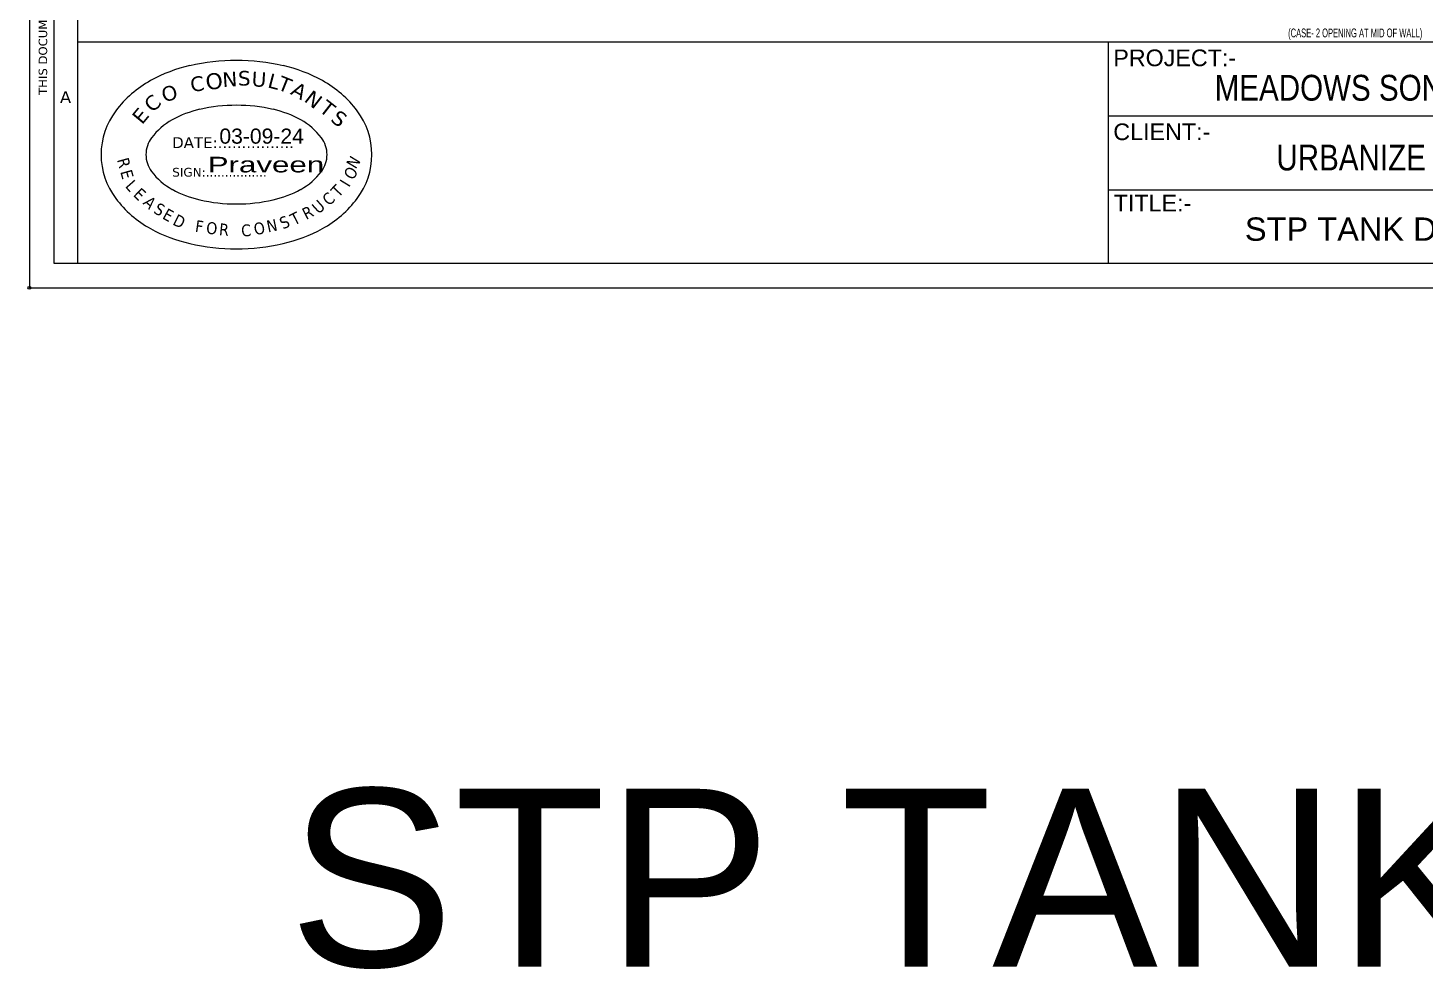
# Model space of a CAD drawing. Extents: x 1878645 to 3043969, y -1160829 to -603973.
# Drawn here: x 2204200 to 2216915, y -778308 to -769741 of the extents above; entities that cross this region are included whole.
import ezdxf

# ---------------------------------------------------------------- set-up
doc = ezdxf.new("R2010")
doc.units = 0
doc.header["$LTSCALE"] = 100
for name, color, linetype in [('A-ANNO-TEXT', 8, 'Continuous'), ('COLUMN-NO', 7, 'Continuous'), ('Dim', 3, 'Continuous'), ('S-TXT', 3, 'Continuous')]:
    doc.layers.add(name, color=color, linetype=linetype)
doc.styles.add('ARIAL', font='arial.ttf')
doc.styles.add('city', font='MISTRAL.TTF')
doc.styles.add('DIM-1', font='ARIALN.TTF')
doc.styles.add('sobha.sed', font='swisscl.ttf', dxfattribs={"width": 0.8})
doc.styles.get("Standard").update_dxf_attribs({"font": 'verdana.ttf'})
doc.styles.add('Style-font003', font='arial.ttf')
doc.styles.add('TEXT', font='tahoma.ttf', dxfattribs={"height": 8})

# ---------------------------------------------------------------- blocks, each defined once
blk = doc.blocks.new('ODGFNGH')
at = {"color": 1, "true_color": 0xfb1803}
for centre, radius, start, end in [((116.3, 34.1, -153.6), 143.6, 102.8503, 118.8426), ((128.6, -20.2, -153.6), 199.2, 90, 102.8503), ((128.6, -20.2, -153.6), 199.2, 77.1497, 90), ((141, 34.1, -153.6), 143.6, 61.1574, 77.1497), ((97.5, 68.2, -153.6), 104.6, 118.8426, 143.0522), ((159.8, 68.2, -153.6), 104.6, 36.9478, 61.1574), ((128.6, -20.2, 12.6), 156.6, 90, 102.8503), ((128.6, -20.2, 12.6), 156.6, 77.1497, 90), ((69.2, 89.5, -153.6), 69.2, 143.0522, 180), ((97.5, 68.2, 12.6), 62, 118.8426, 143.0522), ((116.3, 34.1, 12.6), 101, 102.8503, 118.8426), ((141, 34.1, 12.6), 101, 61.1574, 77.1497), ((159.8, 68.2, 12.6), 62, 36.9478, 61.1574), ((188.1, 89.5, -153.6), 69.2, 0, 36.9478), ((69.2, 89.5, 12.6), 26.6, 143.0522, 180), ((188.1, 89.5, 12.6), 26.6, 0, 36.9478), ((69.2, 89.5, -153.6), 69.2, 180, 216.9478), ((69.2, 89.5, 12.6), 26.6, 180, 216.9478), ((188.1, 89.5, 12.6), 26.6, 323.0522, 0), ((188.1, 89.5, -153.6), 69.2, 323.0522, 0), ((97.5, 110.8, 12.6), 62, 216.9478, 241.1574), ((159.8, 110.8, 12.6), 62, 298.8426, 323.0522), ((159.8, 110.8, 12.6), 62, 298.8426, 323.0522), ((116.3, 145, 12.6), 101, 241.1574, 257.1497), ((141, 145, 12.6), 101, 282.8503, 298.8426), ((97.5, 110.8, -153.6), 104.6, 216.9478, 241.1574), ((128.6, 199.2, 12.6), 156.6, 257.1497, 270), ((128.6, 199.2, 12.6), 156.6, 270, 282.8503), ((159.8, 110.8, -153.6), 104.6, 298.8426, 323.0522), ((159.8, 110.8, -153.6), 104.6, 298.8426, 323.0522), ((116.3, 145, -153.6), 143.6, 241.1574, 257.1497), ((141, 145, -153.6), 143.6, 282.8503, 298.8426), ((128.6, 199.2, -153.6), 199.2, 257.1497, 270), ((128.6, 199.2, -153.6), 199.2, 270, 282.8503)]:
    blk.add_arc(centre, radius, start, end, dxfattribs=at)
for s, height, rotation, p in [('C', 13.9, 8.6258, (85.8, 148.9, -153.6)), ('O', 15.2, 8.4461, (100.4, 150.6, -153.6)), ('N', 13.9, 3.7479, (115.6, 153.7, -153.6)), ('S', 13.9, 359.4657, (129.9, 155.2, -153.6)), ('U', 13.9, 356.5441, (142.7, 154.5, -153.6)), ('L', 13.9, 345.2856, (157.4, 153.6, -153.6)), ('T', 13.9, 338.4345, (166.7, 151.8, -153.6)), ('C', 13.9, 42.5219, (48.6, 128.8, -153.6)), ('O', 13.9, 15.2232, (59.5, 139.1, -153.6)), ('A', 13.9, 330.4344, (179.1, 147.4, -153.6)), ('N', 13.9, 322.1726, (192, 140.8, -153.6)), ('E', 13.9, 50.2729, (38.9, 117.3, -153.6)), ('T', 13.9, 322.1726, (206.2, 131.3, -153.6)), ('S', 13.9, 322.1726, (217.2, 122, -153.6))]:
    blk.add_text(s, height=height, rotation=rotation, dxfattribs=at).set_placement(p)
at = {"style": 'ARIAL'}
blk.add_text('03-09-24', height=14.36, dxfattribs=at).set_placement((112.4, 99.9))
at = {"color": 1, "true_color": 0xfb1803}
for s, height, p in [('DATE:................', 10.389, (67.5, 95.7, -153.6)), ('SIGN:................', 8.311, (67.6, 68.6, -153.6))]:
    blk.add_text(s, height=height, dxfattribs=at).set_placement(p)
at = {"color": 1, "true_color": 0xfb1803, "style": 'TEXT'}
for s, rotation, p in [('R', 285.4614, (15, 84.7, -153.6)), ('N', 58.5784, (241.9, 75.1, -153.6)), ('E', 285.4614, (18.1, 73.3, -153.6)), ('O', 58.5784, (239.3, 64.6, -153.6)), ('L', 311.2552, (22.3, 59.2, -153.6)), ('E', 316.0574, (29.8, 50.8, -153.6)), ('C', 42.0025, (216.4, 40.2, -153.6)), ('T', 46.8046, (225.6, 48.2, -153.6)), ('I', 58.5784, (235.6, 57.8, -153.6)), ('A', 316.0574, (39.2, 43.1, -153.6)), ('S', 330.784, (49.1, 34.6, -153.6)), ('R', 27.2758, (194.8, 27.3, -153.6)), ('U', 42.0025, (206.6, 32.5, -153.6)), ('E', 330.784, (57.4, 29.2, -153.6)), ('D', 333.3835, (67.2, 23.4, -153.6)), ('F', 351.6153, (88.8, 16.2, -153.6)), ('N', 12.0375, (158.6, 15.5, -153.6)), ('S', 24.6764, (172.8, 18.3, -153.6)), ('T', 27.2758, (183.5, 21.9, -153.6)), ('O', 356.0906, (99.6, 14.3, -153.6)), ('R', 354.4868, (111.7, 13.1, -153.6)), ('C', 4.6149, (133.6, 11.5, -153.6)), ('O', 12.0375, (146.4, 12.8, -153.6))]:
    blk.add_text(s, height=11.3, rotation=rotation, dxfattribs=at).set_placement(p)
at = {"color": 5, "true_color": 0x0602fc, "style": 'city', "width": 1.5}
blk.add_text('Praveen', height=14.82, dxfattribs=at).set_placement((101.3, 72.6, -58.9))

msp = doc.modelspace()

# ---------------------------------------------------------------- linework, layer by layer
at = {"color": 35}
for p, q in [((2204213.01387, -754408.88978), (2204213.01387, -772106.45204)), ((2204213.01387, -772106.45204), (2228565.4091, -772106.45204))]:
    msp.add_line(p, q, dxfattribs=at)
for p, q in [((2204436.27278, -754623.56181), (2204436.27278, -771883.19313)), ((2204650.94481, -754838.23384), (2204650.94481, -771883.19313)), ((2228350.73707, -769870.59495), (2204650.94481, -769870.59495)), ((2214034.65924, -771883.19313), (2214034.65924, -769870.59495)), ((2219910.28139, -770543.6445), (2214034.65924, -770543.6445)), ((2219910.28139, -771216.69406), (2214034.65924, -771216.69406)), ((2204436.27278, -771883.19313), (2228350.73707, -771883.19313))]:
    msp.add_line(p, q)
msp.add_circle((2204213.01387, -772106.45204), 12.88032)

# ---------------------------------------------------------------- block references
at = {"layer": 'Dim', "ltscale": 0.5, "xscale": 9.578546936124338, "yscale": 9.578546936124338, "zscale": 9.578546936124338}
msp.add_blockref('ODGFNGH', (2204865.77465, -771751.52768, 564.3276), dxfattribs=at)

# ---------------------------------------------------------------- texts
msp.add_text('THIS DOCUMENT IS THE PROPERTY OF ECO CONSULTANTS, ANY USE NOT AUTHORISED BY US,AND/OR COPYING,DUPLICATING,HANDING,OVER TO THIRD PARTIES EITHER IN FULL OR IN PART WITHOUT PERMISSIONS IS LIABLE TO CLAIMS.', height=77.28193126, rotation=90).set_placement((2204374.84977, -770350.67594))
msp.add_text('A', height=107.33602).set_placement((2204492.07941, -770423.96708))
at = {"style": 'ARIAL'}
msp.add_text('STP TANK DETAILS', height=212.1621018, dxfattribs=at).set_placement((2215275.41976, -771678.26518))
at = {"color": 2, "style": 'ARIAL'}
msp.add_text('STP TANK DETAILS', height=1618.0896296, dxfattribs=at).set_placement((2206571.25713, -778284.55142))
at = {"layer": 'A-ANNO-TEXT', "style": 'DIM-1'}
for s, p in [('MEADOWS SONG COMMERCIAL ', (2215000.44526, -770402.89158)), ('URBANIZE GROUP', (2215562.20202, -771038.3382))]:
    msp.add_text(s, height=234.9081177, dxfattribs=at).set_placement(p)
at = {"layer": 'COLUMN-NO', "style": 'Style-font003'}
for s, p in [('PROJECT:-', (2214077.72314, -770089.05274)), ('CLIENT:-', (2214077.72314, -770762.1023)), ('TITLE:-', (2214081.23529, -771411.44663))]:
    msp.add_text(s, height=151.676208, dxfattribs=at).set_placement(p)
at = {"layer": 'S-TXT', "color": 6, "insert": (2216279.67251, -769798.70719), "char_height": 80, "width": 1623.6800199, "attachment_point": 5, "style": 'sobha.sed'}
msp.add_mtext('\\pxqc;(CASE- 2 OPENING AT MID OF WALL) ', dxfattribs=at)

doc.saveas('drawing.dxf')
